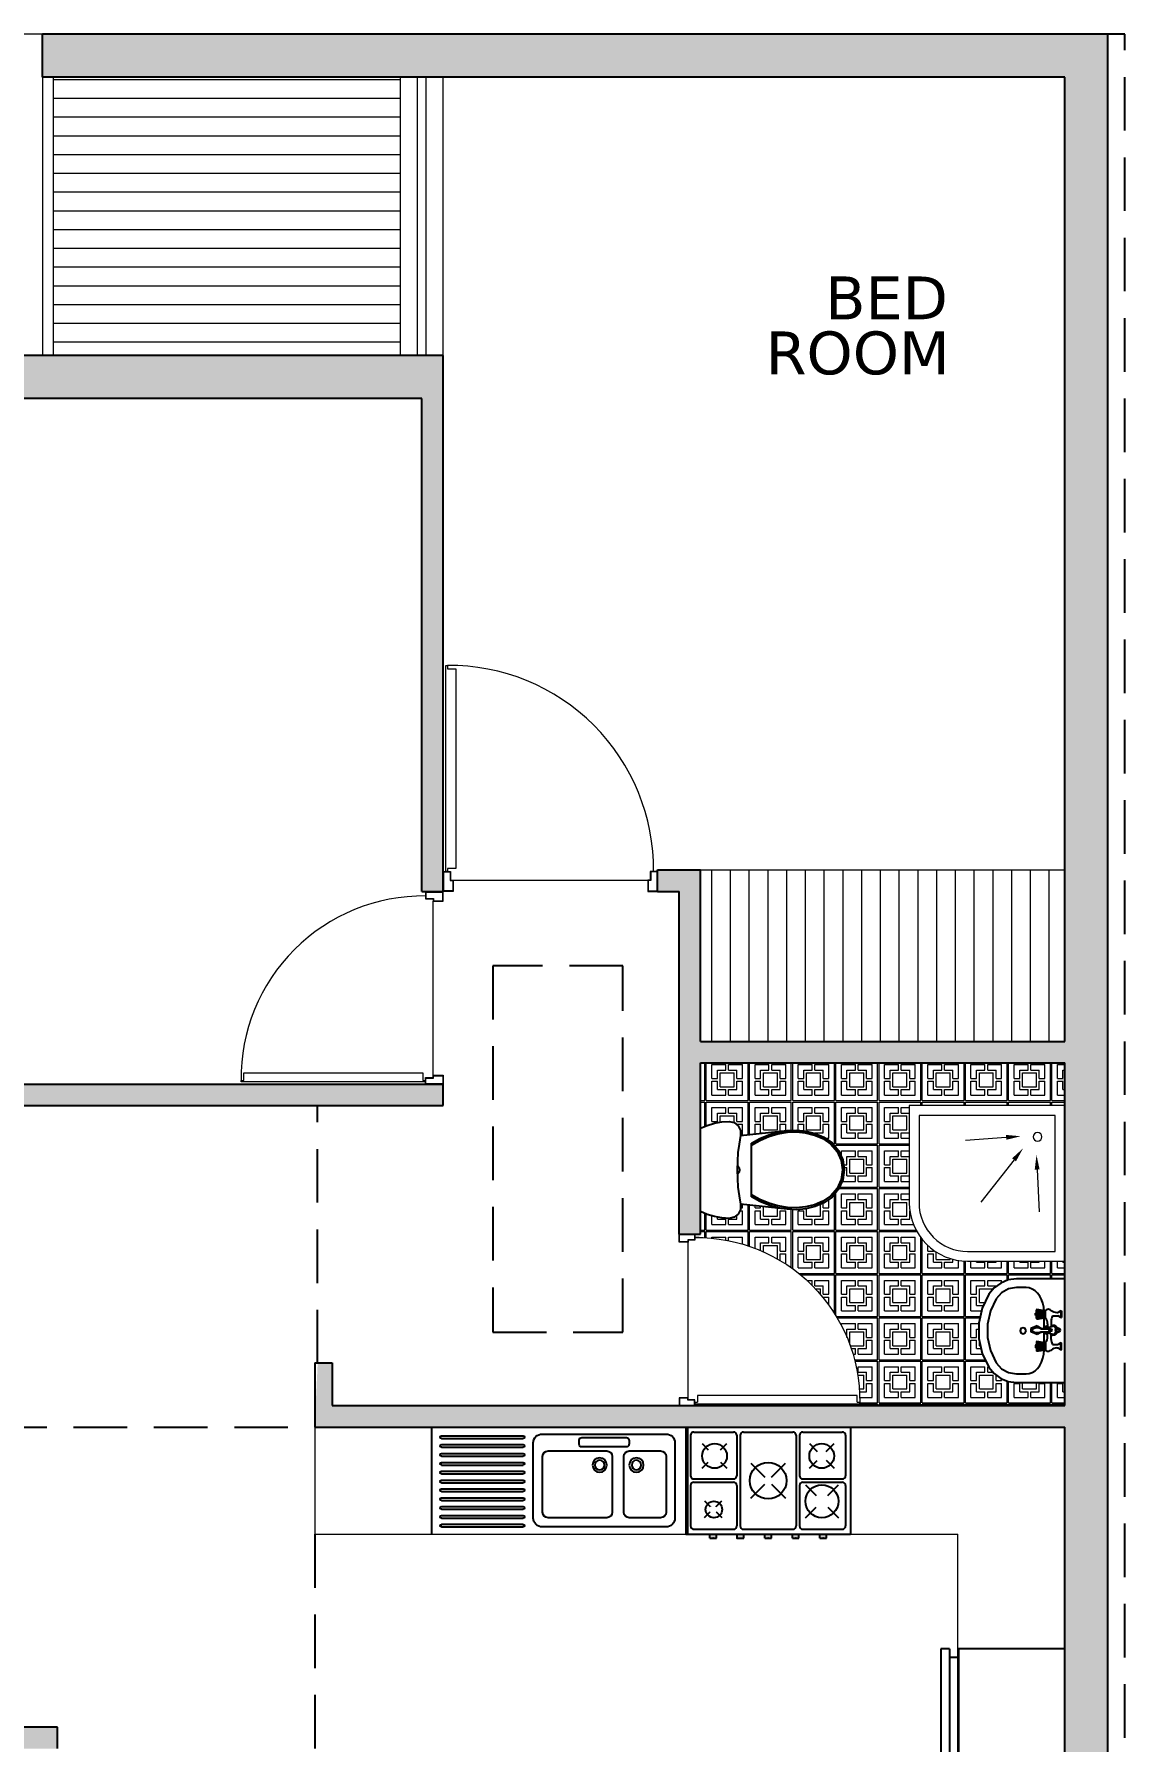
# Model space of a CAD drawing. Header units: inches. Extents: x 70 to 1974, y -315 to 363.
# Drawn here: x 164.95 to 170.04, y 41.26 to 49.23 of the extents above; entities that cross this region are included whole.
import ezdxf

# ---------------------------------------------------------------- set-up
doc = ezdxf.new("R2010")
doc.units = ezdxf.units.IN
doc.header["$MEASUREMENT"] = 0
doc.linetypes.add('HIDDEN', pattern=[0.375, 0.25, -0.125])
for name, color, linetype, lineweight in [('1', 19, 'Continuous', 5), ('hidden line', 252, 'Continuous', 5), ('LAYER1', 8, 'Continuous', 9)]:
    doc.layers.add(name, color=color, linetype=linetype, lineweight=lineweight)
doc.layers.add('AX', color=7, linetype='Continuous', lineweight=18, true_color=0xb7ad8f)
doc.layers.add('moble', color=7, linetype='Continuous', lineweight=5, true_color=0x32414e)
for name, color, linetype in [('fer', 8, 'Continuous'), ('fernesher  01', 8, 'Continuous'), ('Fur', 1, 'Continuous'), ('HID', 5, 'HIDDEN')]:
    doc.layers.add(name, color=color, linetype=linetype)
doc.styles.add('STYLE7', font='verdana.ttf')

# ---------------------------------------------------------------- blocks, each defined once
blk = doc.blocks.new('DR100K')
at = {"color": 0}
blk.add_line((-0.0463, -0.0524), (-0.9537, -0.0524), dxfattribs=at)
at = {"color": 0, "linetype": 'Continuous'}
for p, q in [((-0.0591, -0.5731), (-0.0591, -0.1073)), ((-0.0591, -0.1073), (-0.0197, -0.1073)), ((-0.0192, -0.1073), (-0.0192, -0.0923)), ((-0.0192, -0.0923), (-0.0115, -0.0923)), ((-0.0115, -0.0923), (-0.0115, -0.5731)), ((-0.0591, -1.0389), (-0.0591, -0.5731)), ((-0.0115, -0.5731), (-0.0115, -1.0539)), ((-0.0197, -1.0389), (-0.0591, -1.0389)), ((-0.0192, -1.0539), (-0.0192, -1.0389)), ((-0.0115, -1.0539), (-0.0192, -1.0539))]:
    blk.add_line(p, q, dxfattribs=at)
for points in [[(-0.9537, -0.0524), (-0.9537, 0), (-1, 0), (-1, -0.0923), (-0.9658, -0.0923), (-0.9658, -0.0524)], [(-0.0463, -0.0524), (-0.0463, 0), (0, 0), (0, -0.0923), (-0.0342, -0.0923), (-0.0342, -0.0524)], [(-0.9557, -0.0505), (-0.9557, -0.0019), (-0.9981, -0.0019), (-0.9981, -0.0904), (-0.9677, -0.0904), (-0.9677, -0.0505)], [(-0.0443, -0.0505), (-0.0443, -0.0019), (-0.0019, -0.0019), (-0.0019, -0.0904), (-0.0323, -0.0904), (-0.0323, -0.0505)]]:
    blk.add_lwpolyline(points, close=True, dxfattribs=at)
blk.add_arc((-0.0294, -0.1026), 0.9514, 179.3821, 270.61611, dxfattribs=at)
blk = doc.blocks.new('PL_WC_1_UT')
at = {"layer": 'fer', "linetype": 'ByBlock'}
for p, q in [((-0.2564, 0.5687), (-0.2635, 0.5285)), ((-0.2446, 0.6076), (-0.2564, 0.5687)), ((-0.2284, 0.645), (-0.2446, 0.6076)), ((0.2284, 0.645), (-0.2284, 0.645)), ((0.2446, 0.6076), (0.2284, 0.645)), ((0.2564, 0.5687), (0.2446, 0.6076)), ((0.2635, 0.5285), (0.2564, 0.5687)), ((-0.2635, 0.5285), (-0.2659, 0.4879)), ((-0.2659, 0.4879), (-0.2597, 0.4603)), ((0.2597, 0.4603), (0.2659, 0.4879)), ((0.2659, 0.4879), (0.2635, 0.5285)), ((-0.2597, 0.4603), (-0.2423, 0.4381)), ((-0.2423, 0.4381), (-0.2171, 0.4255)), ((-0.2171, 0.4255), (-0.1889, 0.4249)), ((-0.1889, 0.4249), (-0.2164, 0.1682)), ((0.1889, 0.4249), (0.2171, 0.4255)), ((0.2164, 0.1682), (0.1889, 0.4249)), ((0.2171, 0.4255), (0.2423, 0.4381)), ((0.2423, 0.4381), (0.2597, 0.4603)), ((-0.2164, 0.1682), (-0.2183, 0.1168)), ((-0.2183, 0.1168), (-0.2128, 0.0658)), ((0.2128, 0.0658), (0.2183, 0.1168)), ((0.2183, 0.1168), (0.2164, 0.1682)), ((-0.2128, 0.0658), (-0.2002, 0.016)), ((-0.2002, 0.016), (-0.1807, -0.0315)), ((0.1807, -0.0315), (0.2002, 0.016)), ((0.2002, 0.016), (0.2128, 0.0658)), ((-0.1807, -0.0315), (-0.1493, -0.0776)), ((-0.1493, -0.0776), (-0.1063, -0.1133)), ((0.1063, -0.1133), (0.1493, -0.0776)), ((0.1493, -0.0776), (0.1807, -0.0315)), ((-0.1063, -0.1133), (-0.0553, -0.1359)), ((-0.0553, -0.1359), (0, -0.1436)), ((0, -0.1436), (0.0553, -0.1359)), ((0.0553, -0.1359), (0.1063, -0.1133))]:
    blk.add_line(p, q, dxfattribs=at)
at = {"layer": 'fer', "color": 0, "linetype": 'ByBlock'}
for p, q in [((-0.1889, 0.4249), (-0.1421, 0.4332)), ((-0.1421, 0.4332), (-0.0949, 0.4392)), ((-0.0949, 0.4392), (-0.0475, 0.4427)), ((-0.0475, 0.4427), (0, 0.4439)), ((-0.0238, 0.4433), (-0.0216, 0.44)), ((-0.0216, 0.44), (-0.0117, 0.4334)), ((-0.0117, 0.4334), (0, 0.431)), ((-0.0029, 0.4438), (0, 0.4433)), ((0, 0.4439), (0.0475, 0.4427)), ((0, 0.4433), (0.0029, 0.4438)), ((0, 0.431), (0.0117, 0.4334)), ((0.0117, 0.4334), (0.0216, 0.44)), ((0.0216, 0.44), (0.0238, 0.4433)), ((0.0475, 0.4427), (0.0949, 0.4392)), ((0.0949, 0.4392), (0.1421, 0.4332)), ((0.1421, 0.4332), (0.1889, 0.4249)), ((-0.1732, 0.3191), (-0.1933, 0.2706)), ((-0.1624, 0.3191), (-0.1831, 0.2703)), ((-0.1476, 0.365), (-0.1732, 0.3191)), ((-0.136, 0.365), (-0.1624, 0.3191)), ((0.1476, 0.365), (-0.1476, 0.365)), ((0.1624, 0.3191), (0.136, 0.365)), ((0.1732, 0.3191), (0.1476, 0.365)), ((0.1831, 0.2703), (0.1624, 0.3191)), ((0.1933, 0.2706), (0.1732, 0.3191)), ((-0.2078, 0.22), (-0.2164, 0.1682)), ((-0.1933, 0.2706), (-0.2078, 0.22)), ((-0.198, 0.2194), (-0.2067, 0.1671)), ((-0.1831, 0.2703), (-0.198, 0.2194)), ((0.198, 0.2194), (0.1831, 0.2703)), ((0.2078, 0.22), (0.1933, 0.2706)), ((0.2067, 0.1671), (0.198, 0.2194)), ((0.2164, 0.1682), (0.2078, 0.22)), ((-0.2067, 0.1671), (-0.2085, 0.1172)), ((-0.2085, 0.1172), (-0.2033, 0.0675)), ((0.2033, 0.0675), (0.2085, 0.1172)), ((0.2085, 0.1172), (0.2067, 0.1671)), ((-0.2033, 0.0675), (-0.191, 0.019)), ((-0.191, 0.019), (-0.172, -0.0272)), ((0.172, -0.0272), (0.191, 0.019)), ((0.191, 0.019), (0.2033, 0.0675)), ((-0.172, -0.0272), (-0.1421, -0.0711)), ((-0.1421, -0.0711), (-0.1012, -0.1051)), ((0.1012, -0.1051), (0.1421, -0.0711)), ((0.1421, -0.0711), (0.172, -0.0272)), ((-0.1012, -0.1051), (-0.0526, -0.1266)), ((-0.0526, -0.1266), (0, -0.1339)), ((0, -0.1339), (0.0526, -0.1266)), ((0.0526, -0.1266), (0.1012, -0.1051))]:
    blk.add_line(p, q, dxfattribs=at)
blk = doc.blocks.new('Bath4')
for p, q in [((-0.652, -0.5264), (-0.6377, -0.3365)), ((-0.5472, -0.5632), (-0.3492, -0.4082)), ((-0.5019, -0.6708), (-0.3044, -0.6801))]:
    blk.add_line(p, q)
for points in [[(-0.0742, -0.8), (-0.8, -0.8), (-0.8, -0.0742), (-0.3464, -0.0742, -0.414214), (-0.0742, -0.3464)], [(-0.1196, -0.7546), (-0.7546, -0.7546), (-0.7546, -0.1196), (-0.3464, -0.1196, -0.414214), (-0.1196, -0.3464)]]:
    blk.add_lwpolyline(points, format="xyb", close=True)
blk.add_circle((-0.6545, -0.6727), 0.0207)
for points in [[(-0.6633, -0.5255), (-0.6407, -0.5272), (-0.6571, -0.5942)], [(-0.5542, -0.5542), (-0.5402, -0.5721), (-0.6008, -0.6051)], [(-0.5014, -0.6595), (-0.5024, -0.6822), (-0.5699, -0.6677)]]:
    blk.add_solid(points)
blk = doc.blocks.new('DASTSHO')
at = {"layer": 'fer', "linetype": 'Continuous'}
h = blk.add_hatch(dxfattribs=at)
h.set_pattern_fill('EMPTY_FILL', color=256, scale=1000000.0, style=0)
h.set_pattern_definition([(0, (1000000, 1000000), (0, 1000000), [1e-05, -1000000])])
h.paths.add_polyline_path([(-0.3, 0), (-0.3, -0.28), (-0.2973, -0.3116), (-0.2894, -0.3424), (-0.2764, -0.3713), (-0.2586, -0.3976), (-0.2368, -0.4206), (-0.2113, -0.4396), (-0.145, -0.4727), (-0.0738, -0.4931), (0, -0.4999), (0.0738, -0.4931), (0.145, -0.4727), (0.2113, -0.4396), (0.2368, -0.4206), (0.2586, -0.3976), (0.2764, -0.3713), (0.2894, -0.3424), (0.2973, -0.3116), (0.3, -0.28), (0.3, 0)], flags=0)
at = {"layer": 'fer', "linetype": 'ByBlock'}
for p, q in [((-0.3, 0), (-0.3, -0.28)), ((-0.27, 0), (-0.3, 0)), ((0.27, 0), (-0.27, 0)), ((0.3, 0), (0.27, 0)), ((0.3, -0.28), (0.3, 0)), ((-0.2417, -0.1886), (-0.2479, -0.206)), ((-0.2315, -0.1722), (-0.2417, -0.1886)), ((-0.2177, -0.1575), (-0.2315, -0.1722)), ((-0.2007, -0.1447), (-0.2177, -0.1575)), ((-0.181, -0.1344), (-0.2007, -0.1447)), ((-0.1592, -0.1267), (-0.181, -0.1344)), ((-0.136, -0.1221), (-0.1592, -0.1267)), ((-0.112, -0.1205), (-0.136, -0.1221)), ((-0.0138, -0.1205), (-0.112, -0.1205)), ((0.112, -0.1205), (0.0075, -0.1205)), ((0.136, -0.1221), (0.112, -0.1205)), ((0.1592, -0.1267), (0.136, -0.1221)), ((0.181, -0.1344), (0.1592, -0.1267)), ((0.2007, -0.1447), (0.181, -0.1344)), ((0.2177, -0.1575), (0.2007, -0.1447)), ((0.2315, -0.1722), (0.2177, -0.1575)), ((0.2417, -0.1886), (0.2315, -0.1722)), ((0.2479, -0.206), (0.2417, -0.1886)), ((-0.2479, -0.206), (-0.25, -0.224)), ((-0.25, -0.224), (-0.25, -0.28)), ((0.25, -0.224), (0.2479, -0.206)), ((0.25, -0.28), (0.25, -0.224))]:
    blk.add_line(p, q, dxfattribs=at)
at = {"layer": 'fer'}
for p, q in [((-0.1161, -0.0184), (-0.0761, -0.0184)), ((-0.1161, -0.0234), (-0.1161, -0.0184)), ((-0.1161, -0.0234), (-0.0761, -0.0234)), ((-0.1161, -0.0234), (-0.1061, -0.0384)), ((-0.1061, -0.0471), (-0.1061, -0.0384)), ((-0.0761, -0.0234), (-0.0861, -0.0384)), ((-0.0861, -0.0709), (-0.0861, -0.0384)), ((-0.0761, -0.0234), (-0.0761, -0.0184)), ((-0.0571, -0.0795), (-0.0229, -0.0795)), ((-0.0142, -0.1177), (-0.026, -0.0656)), ((-0.0161, -0.0545), (0.0098, -0.0545)), ((-0.0117, -0.1399), (-0.0115, -0.0831)), ((0.0054, -0.1399), (0.0052, -0.0831)), ((0.0079, -0.1177), (0.0197, -0.0656)), ((0.0508, -0.0795), (0.0166, -0.0795)), ((0.0698, -0.0234), (0.0698, -0.0184)), ((0.1098, -0.0184), (0.0698, -0.0184)), ((0.0698, -0.0234), (0.0798, -0.0384)), ((0.1098, -0.0234), (0.0698, -0.0234)), ((0.0798, -0.0709), (0.0798, -0.0384)), ((0.1098, -0.0234), (0.0998, -0.0384)), ((0.0998, -0.0471), (0.0998, -0.0384)), ((0.1098, -0.0234), (0.1098, -0.0184)), ((-0.1236, -0.1037), (-0.1179, -0.1127)), ((-0.1231, -0.1604), (-0.1231, -0.153)), ((-0.1228, -0.153), (-0.1179, -0.1214)), ((-0.1228, -0.1604), (-0.1228, -0.153)), ((-0.1202, -0.153), (-0.1158, -0.1214)), ((-0.1202, -0.1604), (-0.1202, -0.153)), ((-0.0731, -0.1644), (-0.1191, -0.1644)), ((-0.1148, -0.1214), (-0.1189, -0.153)), ((-0.1189, -0.1604), (-0.1189, -0.153)), ((-0.1179, -0.1214), (-0.1179, -0.1127)), ((-0.0743, -0.1127), (-0.1179, -0.1127)), ((-0.1179, -0.153), (-0.1139, -0.1214)), ((-0.0743, -0.1214), (-0.1179, -0.1214)), ((-0.1179, -0.1604), (-0.1179, -0.153)), ((-0.1128, -0.1214), (-0.1164, -0.153)), ((-0.1164, -0.1604), (-0.1164, -0.153)), ((-0.1152, -0.153), (-0.1118, -0.1214)), ((-0.1152, -0.1604), (-0.1152, -0.153)), ((-0.1135, -0.153), (-0.1104, -0.1214)), ((-0.1135, -0.1604), (-0.1135, -0.153)), ((-0.1085, -0.153), (-0.1064, -0.1214)), ((-0.1085, -0.1644), (-0.1085, -0.153)), ((-0.1055, -0.153), (-0.1041, -0.1214)), ((-0.1055, -0.1644), (-0.1055, -0.153)), ((-0.1051, -0.1654), (-0.1051, -0.1644)), ((-0.1018, -0.1214), (-0.1027, -0.153)), ((-0.1027, -0.1644), (-0.1027, -0.153)), ((-0.0911, -0.1694), (-0.1011, -0.1694)), ((-0.0982, -0.153), (-0.0982, -0.1214)), ((-0.0982, -0.1644), (-0.0982, -0.153)), ((-0.0982, -0.1644), (-0.0982, -0.153)), ((-0.0961, -0.1644), (-0.0961, -0.1214)), ((-0.094, -0.153), (-0.094, -0.1214)), ((-0.094, -0.1644), (-0.094, -0.153)), ((-0.0904, -0.1214), (-0.0895, -0.153)), ((-0.0895, -0.1644), (-0.0895, -0.153)), ((-0.0867, -0.153), (-0.0881, -0.1214)), ((-0.0871, -0.1654), (-0.0871, -0.1644)), ((-0.0867, -0.1644), (-0.0867, -0.153)), ((-0.0837, -0.153), (-0.0858, -0.1214)), ((-0.0837, -0.1644), (-0.0837, -0.153)), ((-0.0787, -0.153), (-0.0817, -0.1214)), ((-0.077, -0.153), (-0.0804, -0.1214)), ((-0.0794, -0.1214), (-0.0758, -0.153)), ((-0.0787, -0.1604), (-0.0787, -0.153)), ((-0.0743, -0.153), (-0.0783, -0.1214)), ((-0.0774, -0.1214), (-0.0733, -0.153)), ((-0.077, -0.1604), (-0.077, -0.153)), ((-0.072, -0.153), (-0.0764, -0.1214)), ((-0.0758, -0.1604), (-0.0758, -0.153)), ((-0.0729, -0.1114), (-0.0743, -0.1127)), ((-0.0743, -0.1214), (-0.0743, -0.1127)), ((-0.0694, -0.153), (-0.0743, -0.1214)), ((-0.0743, -0.1604), (-0.0743, -0.153)), ((-0.0733, -0.1604), (-0.0733, -0.153)), ((-0.072, -0.1604), (-0.072, -0.153)), ((-0.0694, -0.1604), (-0.0694, -0.153)), ((-0.0691, -0.1604), (-0.0691, -0.153)), ((-0.0611, -0.1037), (-0.0661, -0.1057)), ((-0.0404, -0.0995), (-0.0184, -0.0995)), ((-0.0279, -0.1595), (-0.0128, -0.1962)), ((-0.0128, -0.1962), (0.0065, -0.1962)), ((0.0216, -0.1595), (0.0065, -0.1962)), ((0.0341, -0.0995), (0.012, -0.0995)), ((0.0548, -0.1037), (0.0598, -0.1057)), ((0.0628, -0.1604), (0.0628, -0.153)), ((0.0631, -0.153), (0.068, -0.1214)), ((0.0631, -0.1604), (0.0631, -0.153)), ((0.0656, -0.153), (0.07, -0.1214)), ((0.0656, -0.1604), (0.0656, -0.153)), ((0.0665, -0.1114), (0.068, -0.1127)), ((0.0668, -0.1644), (0.1128, -0.1644)), ((0.0711, -0.1214), (0.067, -0.153)), ((0.067, -0.1604), (0.067, -0.153)), ((0.068, -0.1127), (0.1115, -0.1127)), ((0.068, -0.1214), (0.068, -0.1127)), ((0.068, -0.1214), (0.1115, -0.1214)), ((0.068, -0.153), (0.0719, -0.1214)), ((0.068, -0.1604), (0.068, -0.153)), ((0.0731, -0.1214), (0.0694, -0.153)), ((0.0694, -0.1604), (0.0694, -0.153)), ((0.0707, -0.153), (0.0741, -0.1214)), ((0.0707, -0.1604), (0.0707, -0.153)), ((0.0724, -0.153), (0.0754, -0.1214)), ((0.0724, -0.1604), (0.0724, -0.153)), ((0.0774, -0.153), (0.0794, -0.1214)), ((0.0774, -0.1644), (0.0774, -0.153)), ((0.0803, -0.153), (0.0818, -0.1214)), ((0.0803, -0.1644), (0.0803, -0.153)), ((0.0808, -0.1654), (0.0808, -0.1644)), ((0.084, -0.1214), (0.0831, -0.153)), ((0.0831, -0.1644), (0.0831, -0.153)), ((0.0848, -0.1694), (0.0948, -0.1694)), ((0.0877, -0.153), (0.0877, -0.1214)), ((0.0877, -0.1644), (0.0877, -0.153)), ((0.0898, -0.1644), (0.0898, -0.1214)), ((0.0918, -0.153), (0.0919, -0.1214)), ((0.0918, -0.1644), (0.0918, -0.153)), ((0.0918, -0.1644), (0.0918, -0.153)), ((0.0955, -0.1214), (0.0964, -0.153)), ((0.0964, -0.1644), (0.0964, -0.153)), ((0.0992, -0.153), (0.0978, -0.1214)), ((0.0988, -0.1654), (0.0988, -0.1644)), ((0.0992, -0.1644), (0.0992, -0.153)), ((0.1022, -0.153), (0.1001, -0.1214)), ((0.1022, -0.1644), (0.1022, -0.153)), ((0.1072, -0.153), (0.1041, -0.1214)), ((0.1089, -0.153), (0.1055, -0.1214)), ((0.1065, -0.1214), (0.1101, -0.153)), ((0.1072, -0.1604), (0.1072, -0.153)), ((0.1115, -0.153), (0.1076, -0.1214)), ((0.1084, -0.1214), (0.1126, -0.153)), ((0.1089, -0.1604), (0.1089, -0.153)), ((0.1139, -0.153), (0.1095, -0.1214)), ((0.1101, -0.1604), (0.1101, -0.153)), ((0.1173, -0.1037), (0.1115, -0.1127)), ((0.1115, -0.1214), (0.1115, -0.1127)), ((0.1165, -0.153), (0.1115, -0.1214)), ((0.1115, -0.1604), (0.1115, -0.153)), ((0.1126, -0.1604), (0.1126, -0.153)), ((0.1139, -0.1604), (0.1139, -0.153)), ((0.1165, -0.1604), (0.1165, -0.153)), ((0.1168, -0.1604), (0.1168, -0.153))]:
    blk.add_line(p, q, dxfattribs=at)
at = {"layer": 'fer', "linetype": 'ByBlock'}
for points in [[(-0.3, -0.28), (-0.294, -0.3272), (-0.2764, -0.3713), (-0.2482, -0.4096), (-0.2113, -0.4396)], [(-0.25, -0.28), (-0.2422, -0.3258), (-0.2197, -0.3664), (-0.1849, -0.3972)], [(0.1849, -0.3972), (0.2197, -0.3664), (0.2422, -0.3258), (0.25, -0.28)], [(0.2113, -0.4396), (0.2482, -0.4096), (0.2764, -0.3713), (0.294, -0.3272), (0.3, -0.28)], [(-0.2113, -0.4396), (-0.1311, -0.4779), (-0.0444, -0.4975), (0.0444, -0.4975), (0.1311, -0.4779), (0.2113, -0.4396)], [(-0.1849, -0.3972), (-0.1147, -0.4307), (-0.0389, -0.4478), (0.0389, -0.4478), (0.1147, -0.4307), (0.1849, -0.3972)]]:
    blk.add_lwpolyline(points, dxfattribs=at)
blk.add_lwpolyline([(0, -0.224), (-0.0124, -0.2291), (-0.0175, -0.2415), (-0.0124, -0.2539), (0, -0.259), (0.0124, -0.2539), (0.0175, -0.2415), (0.0124, -0.2291)], close=True, dxfattribs=at)
blk.add_lwpolyline([(0, -0.224), (-0.0124, -0.2291), (-0.0175, -0.2415), (-0.0124, -0.2539), (0, -0.259), (0.0124, -0.2539), (0.0175, -0.2415), (0.0124, -0.2291)], close=True, dxfattribs=at)
at = {"layer": 'fer'}
for centre, radius in [((-0.0032, -0.0409), 0.0131), ((-0.0032, -0.0831), 0.00838), ((-0.0032, -0.0409), 0.00814), ((-0.0032, -0.0831), 0.00638)]:
    blk.add_circle(centre, radius, dxfattribs=at)
for centre, radius, start, end in [((-0.0961, -0.0973), 0.0282, 140.08757, 192.9962), ((-0.1561, -0.0471), 0.05, 320.08757, 0), ((-0.0961, -0.0973), 0.0282, 60.12195, 69.2491), ((-0.0571, -0.0295), 0.05, 240.12195, 270), ((-0.0032, -0.068), 0.0279, 117.5903, 204.3145), ((-0.0161, -0.0645), 0.01, 90, 186.46452), ((-0.0032, -0.068), 0.0279, 335.6855, 62.4097), ((0.0098, -0.0645), 0.01, 353.53548, 90), ((0.0508, -0.0295), 0.05, 270, 299.87805), ((0.0898, -0.0973), 0.0282, 110.7509, 119.87805), ((0.1498, -0.0471), 0.05, 180, 219.91243), ((0.0898, -0.0973), 0.0282, 347.0038, 39.91243), ((-0.1191, -0.1604), 0.004, 180, 270), ((-0.1188, -0.1604), 0.004, 180, 270), ((-0.1162, -0.1604), 0.004, 180, 270), ((-0.1149, -0.1604), 0.004, 180, 270), ((-0.1139, -0.1604), 0.004, 180, 270), ((-0.1124, -0.1604), 0.004, 180, 270), ((-0.1112, -0.1604), 0.004, 180, 270), ((-0.1095, -0.1604), 0.004, 180, 270), ((-0.1011, -0.1654), 0.004, 180, 270), ((-0.0911, -0.1654), 0.004, 270, 0), ((-0.0827, -0.1604), 0.004, 270, 0), ((-0.081, -0.1604), 0.004, 270, 0), ((-0.0798, -0.1604), 0.004, 270, 0), ((-0.0783, -0.1604), 0.004, 270, 0), ((-0.0773, -0.1604), 0.004, 270, 0), ((-0.076, -0.1604), 0.004, 270, 0), ((-0.0734, -0.1604), 0.004, 270, 0), ((-0.0731, -0.1604), 0.004, 270, 0), ((-0.0404, -0.1495), 0.05, 90, 130.39833), ((-0.0032, -0.0914), 0.0279, 196.94333, 246.18728), ((-0.0679, -0.1231), 0.0542, 317.6979, 11.29112), ((0.0251, -0.1613), 0.0425, 149.79225, 221.21885), ((-0.0032, -0.186), 0.005, 221.21885, 318.78115), ((-0.0314, -0.1613), 0.0425, 318.78115, 30.20775), ((0.0616, -0.1231), 0.0542, 168.70888, 222.3021), ((-0.0032, -0.0914), 0.0279, 293.81272, 343.05667), ((0.0341, -0.1495), 0.05, 49.60167, 90), ((0.0668, -0.1604), 0.004, 180, 270), ((0.0671, -0.1604), 0.004, 180, 270), ((0.0696, -0.1604), 0.004, 180, 270), ((0.071, -0.1604), 0.004, 180, 270), ((0.072, -0.1604), 0.004, 180, 270), ((0.0734, -0.1604), 0.004, 180, 270), ((0.0747, -0.1604), 0.004, 180, 270), ((0.0764, -0.1604), 0.004, 180, 270), ((0.0848, -0.1654), 0.004, 180, 270), ((0.0948, -0.1654), 0.004, 270, 0), ((0.1032, -0.1604), 0.004, 270, 0), ((0.1049, -0.1604), 0.004, 270, 0), ((0.1061, -0.1604), 0.004, 270, 0), ((0.1075, -0.1604), 0.004, 270, 0), ((0.1086, -0.1604), 0.004, 270, 0), ((0.1099, -0.1604), 0.004, 270, 0), ((0.1125, -0.1604), 0.004, 270, 0), ((0.1128, -0.1604), 0.004, 270, 0)]:
    blk.add_arc(centre, radius, start, end, dxfattribs=at)
blk = doc.blocks.new('eg')
at = {"layer": 'Fur', "color": 252}
for p, q in [((0, 0.5), (0, 0)), ((1.2043, 0.5), (1.2043, 0)), ((0.0584, 0.4267), (0.0584, 0.0733)), ((0.6834, 0.4686), (0.1003, 0.4686)), ((0.2746, 0.4397), (0.2746, 0.42)), ((0.4966, 0.4521), (0.2871, 0.4521)), ((0.2871, 0.4076), (0.4966, 0.4076)), ((0.509, 0.42), (0.509, 0.4397)), ((0.7252, 0.0733), (0.7252, 0.4267)), ((1.1564, 0.4602), (0.7731, 0.4602)), ((1.1564, 0.4477), (0.7731, 0.4477)), ((1.1564, 0.4186), (0.7731, 0.4186)), ((1.1564, 0.4061), (0.7731, 0.4061)), ((0.1, 0.3632), (0.1, 0.1005)), ((0.2735, 0.3889), (0.1257, 0.3889)), ((0.2992, 0.1005), (0.2992, 0.3632)), ((0.3531, 0.3632), (0.3531, 0.1005)), ((0.6556, 0.3889), (0.3788, 0.3889)), ((0.6813, 0.1005), (0.6813, 0.3632)), ((1.1564, 0.3769), (0.7731, 0.3769)), ((1.1564, 0.3644), (0.7731, 0.3644)), ((1.1564, 0.3352), (0.7731, 0.3352)), ((1.1564, 0.3227), (0.7731, 0.3227)), ((1.1564, 0.2936), (0.7731, 0.2936)), ((1.1564, 0.2811), (0.7731, 0.2811)), ((1.1564, 0.2519), (0.7731, 0.2519)), ((1.1564, 0.2394), (0.7731, 0.2394)), ((1.1564, 0.2102), (0.7731, 0.2102)), ((1.1564, 0.1977), (0.7731, 0.1977)), ((1.1564, 0.1686), (0.7731, 0.1686)), ((1.1564, 0.1561), (0.7731, 0.1561)), ((1.1564, 0.1269), (0.7731, 0.1269)), ((1.1564, 0.1144), (0.7731, 0.1144)), ((1.1564, 0.0852), (0.7731, 0.0852)), ((0.1003, 0.0314), (0.6834, 0.0314)), ((0.1257, 0.0748), (0.2735, 0.0748)), ((0.3788, 0.0748), (0.6556, 0.0748)), ((1.1564, 0.0727), (0.7731, 0.0727)), ((1.1564, 0.0436), (0.7731, 0.0436)), ((1.1564, 0.0311), (0.7731, 0.0311))]:
    blk.add_line(p, q, dxfattribs=at)
for centre, radius in [((0.2397, 0.3226), 0.034), ((0.2397, 0.3226), 0.0223), ((0.4127, 0.3226), 0.034), ((0.4127, 0.3226), 0.0223)]:
    blk.add_circle(centre, radius, dxfattribs=at)
for centre, radius, start, end in [((0.1003, 0.4267), 0.0418, 90, 180), ((0.2871, 0.4397), 0.0124, 90, 180), ((0.2871, 0.42), 0.0124, 180, 270), ((0.4966, 0.4397), 0.0124, 0, 90), ((0.4966, 0.42), 0.0124, 270, 0), ((0.6834, 0.4267), 0.0418, 0, 90), ((0.7731, 0.454), 0.00625, 90, 270), ((0.7731, 0.4123), 0.00625, 90, 270), ((1.1564, 0.454), 0.00625, 270, 90), ((1.1564, 0.4123), 0.00625, 270, 90), ((0.1257, 0.3632), 0.0257, 90, 180), ((0.2735, 0.3632), 0.0257, 0, 90), ((0.3788, 0.3632), 0.0257, 90, 180), ((0.6556, 0.3632), 0.0257, 0, 90), ((0.7731, 0.3706), 0.00625, 90, 270), ((0.7731, 0.329), 0.00625, 90, 270), ((1.1564, 0.3706), 0.00625, 270, 90), ((1.1564, 0.329), 0.00625, 270, 90), ((0.7731, 0.2873), 0.00625, 90, 270), ((0.7731, 0.2456), 0.00625, 90, 270), ((1.1564, 0.2873), 0.00625, 270, 90), ((1.1564, 0.2456), 0.00625, 270, 90), ((0.7731, 0.204), 0.00625, 90, 270), ((0.7731, 0.1623), 0.00625, 90, 270), ((1.1564, 0.204), 0.00625, 270, 90), ((1.1564, 0.1623), 0.00625, 270, 90), ((0.1257, 0.1005), 0.0257, 180, 270), ((0.2735, 0.1005), 0.0257, 270, 0), ((0.3788, 0.1005), 0.0257, 180, 270), ((0.6556, 0.1005), 0.0257, 270, 0), ((0.7731, 0.1206), 0.00625, 90, 270), ((0.7731, 0.079), 0.00625, 90, 270), ((1.1564, 0.1206), 0.00625, 270, 90), ((1.1564, 0.079), 0.00625, 270, 90), ((0.1003, 0.0733), 0.0418, 180, 270), ((0.6834, 0.0733), 0.0418, 270.00005, 359.99998), ((0.7731, 0.0373), 0.00625, 90, 270), ((1.1564, 0.0373), 0.00625, 270, 90)]:
    blk.add_arc(centre, radius, start, end, dxfattribs=at)
blk = doc.blocks.new('REFREJRATOR')
at = {"layer": 'fer', "linetype": 'Continuous'}
for p, q in [((0, 0), (-0.6433, 0)), ((-0.6433, 0), (-0.6433, -0.5514)), ((0, -0.5514), (0, 0)), ((-0.6433, -0.5514), (0, -0.5514)), ((-0.6433, -0.5974), (-0.6433, -0.6433)), ((-0.6433, -0.5974), (0, -0.5974)), ((-0.5974, -0.5514), (-0.5974, -0.5974)), ((-0.046, -0.5514), (-0.046, -0.5974)), ((0, -0.5974), (0, -0.6433)), ((-0.6433, -0.6433), (0, -0.6433)), ((-0.1007, -0.6712), (-0.1007, -0.6433)), ((-0.0472, -0.6712), (-0.1007, -0.6712)), ((-0.0472, -0.6433), (-0.0472, -0.6712))]:
    blk.add_line(p, q, dxfattribs=at)
blk = doc.blocks.new('GAZ')
at = {"layer": '1'}
h = blk.add_hatch(color=256, dxfattribs=at)
h.paths.add_polyline_path([(-0.853, -0.65), (-0.853, -0.674), (-0.813, -0.674), (-0.813, -0.65)])
h.paths.add_polyline_path([(-0.647, -0.674), (-0.647, -0.65), (-0.687, -0.65), (-0.687, -0.674)])
h.paths.add_polyline_path([(-0.48, -0.674), (-0.48, -0.65), (-0.52, -0.65), (-0.52, -0.674)])
h.paths.add_polyline_path([(-0.313, -0.674), (-0.313, -0.65), (-0.353, -0.65), (-0.353, -0.674)])
h.paths.add_polyline_path([(-0.187, -0.65), (-0.187, -0.674), (-0.147, -0.674), (-0.147, -0.65)])
at = {"layer": 'fer', "linetype": 'Continuous'}
for p, q in [((-1, 0), (0, 0)), ((-1, 0), (-1, -0.65)), ((0, 0), (0, -0.65)), ((-1, -0.65), (0, -0.65))]:
    blk.add_line(p, q, dxfattribs=at)
at = {"layer": 'fernesher  01', "linetype": 'Continuous'}
for p, q in [((-0.97, -0.05), (-0.97, -0.295)), ((-0.95, -0.03), (-0.71, -0.03)), ((-0.9, -0.1), (-0.863, -0.138)), ((-0.788, -0.138), (-0.75, -0.1)), ((-0.69, -0.05), (-0.69, -0.295)), ((-0.67, -0.05), (-0.67, -0.6)), ((-0.65, -0.03), (-0.35, -0.03)), ((-0.33, -0.05), (-0.33, -0.6)), ((-0.31, -0.05), (-0.31, -0.295)), ((-0.29, -0.03), (-0.05, -0.03)), ((-0.25, -0.1), (-0.202, -0.148)), ((-0.149, -0.149), (-0.1, -0.1)), ((-0.03, -0.05), (-0.03, -0.295)), ((-0.25, -0.25), (-0.202, -0.202)), ((-0.149, -0.201), (-0.1, -0.25)), ((-0.9, -0.25), (-0.863, -0.213)), ((-0.788, -0.213), (-0.75, -0.25)), ((-0.606, -0.219), (-0.521, -0.304)), ((-0.479, -0.304), (-0.394, -0.219)), ((-0.97, -0.355), (-0.97, -0.6)), ((-0.95, -0.315), (-0.71, -0.315)), ((-0.95, -0.335), (-0.71, -0.335)), ((-0.69, -0.355), (-0.69, -0.6)), ((-0.606, -0.431), (-0.521, -0.346)), ((-0.479, -0.346), (-0.394, -0.431)), ((-0.31, -0.355), (-0.31, -0.6)), ((-0.29, -0.315), (-0.05, -0.315)), ((-0.29, -0.335), (-0.05, -0.335)), ((-0.274, -0.35), (-0.209, -0.415)), ((-0.138, -0.415), (-0.074, -0.35)), ((-0.03, -0.355), (-0.03, -0.6)), ((-0.887, -0.447), (-0.851, -0.481)), ((-0.887, -0.548), (-0.851, -0.514)), ((-0.816, -0.481), (-0.78, -0.447)), ((-0.816, -0.514), (-0.78, -0.548)), ((-0.274, -0.55), (-0.209, -0.485)), ((-0.138, -0.485), (-0.074, -0.55)), ((-0.95, -0.62), (-0.71, -0.62)), ((-0.65, -0.62), (-0.35, -0.62)), ((-0.29, -0.62), (-0.05, -0.62)), ((-0.853, -0.674), (-0.853, -0.65)), ((-0.853, -0.674), (-0.853, -0.65)), ((-0.853, -0.674), (-0.853, -0.65)), ((-0.853, -0.674), (-0.813, -0.674)), ((-0.813, -0.674), (-0.813, -0.65)), ((-0.687, -0.674), (-0.687, -0.65)), ((-0.687, -0.674), (-0.647, -0.674)), ((-0.647, -0.674), (-0.647, -0.65)), ((-0.52, -0.674), (-0.52, -0.65)), ((-0.52, -0.674), (-0.48, -0.674)), ((-0.48, -0.674), (-0.48, -0.65)), ((-0.353, -0.674), (-0.353, -0.65)), ((-0.353, -0.674), (-0.313, -0.674)), ((-0.313, -0.674), (-0.313, -0.65)), ((-0.187, -0.674), (-0.187, -0.65)), ((-0.187, -0.674), (-0.147, -0.674)), ((-0.147, -0.674), (-0.147, -0.65))]:
    blk.add_line(p, q, dxfattribs=at)
for points in [[(-0.851, -0.48), (-0.851, -0.481)], [(-0.851, -0.514), (-0.851, -0.515)], [(-0.816, -0.481), (-0.816, -0.48)], [(-0.816, -0.515), (-0.816, -0.514)]]:
    blk.add_lwpolyline(points, dxfattribs=at)
for centre, radius in [((-0.825, -0.175), 0.075), ((-0.175, -0.175), 0.075), ((-0.5, -0.325), 0.111), ((-0.174, -0.45), 0.1), ((-0.829, -0.5), 0.05)]:
    blk.add_circle(centre, radius, dxfattribs=at)
for centre, start, end in [((-0.95, -0.05), 90, 180), ((-0.71, -0.05), 0, 90), ((-0.65, -0.05), 90, 180), ((-0.35, -0.05), 0, 90), ((-0.29, -0.05), 90, 180), ((-0.05, -0.05), 0, 90), ((-0.95, -0.295), 180, 270), ((-0.71, -0.295), 270, 0), ((-0.29, -0.295), 180, 270), ((-0.05, -0.295), 270, 360), ((-0.95, -0.355), 90, 180), ((-0.71, -0.355), 0, 90), ((-0.29, -0.355), 90, 180), ((-0.05, -0.355), 0, 90), ((-0.95, -0.6), 180, 270), ((-0.71, -0.6), 270, 0), ((-0.65, -0.6), 180, 270), ((-0.35, -0.6), 270, 0), ((-0.29, -0.6), 180, 270), ((-0.05, -0.6), 270, 0)]:
    blk.add_arc(centre, 0.02, start, end, dxfattribs=at)
for p in [(-0.833, -0.674), (-0.687, -0.674), (-0.5, -0.674), (-0.333, -0.674), (-0.167, -0.674)]:
    blk.add_point(p, dxfattribs=at)

msp = doc.modelspace()

# ---------------------------------------------------------------- hatches: boundary and pattern name
at = {"true_color": 0x105689}
h = msp.add_hatch(color=146, dxfattribs=at)
h.dxf.hatch_style = 1
h.paths.add_polyline_path([(169.96165, 49.22673), (164.99165, 49.22673), (164.99165, 49.02673), (169.76165, 49.02673), (169.76165, 44.52673), (168.06165, 44.52673), (168.06165, 45.32673), (167.86165, 45.32673), (167.86165, 45.22673), (167.96165, 45.22673), (167.96165, 43.62673), (168.06165, 43.62673), (168.06165, 44.42673), (169.76165, 44.42673), (169.76165, 42.82673), (166.34236, 42.82673), (166.34236, 43.02673), (166.27538, 43.02673), (166.27538, 43.02394), (166.26165, 42.72673), (169.76165, 42.72673), (169.76165, 41.69245), (169.76185, 41.69245), (169.76175, 41.11346), (169.76165, 33.02673), (169.96165, 33.02673)])
h.paths.add_polyline_path([(150.32165, 49.02673), (157.11165, 49.02673), (157.11165, 49.22673), (150.12165, 49.22673), (150.12165, 33.02673), (150.32165, 33.02673), (150.32165, 44.42673), (153.32165, 44.42673), (153.32165, 44.52673), (151.62165, 44.52673), (151.62165, 45.92673), (153.22165, 45.92673), (153.22165, 45.32673), (153.32165, 45.32673), (153.32165, 45.60744), (153.52165, 45.60744), (153.52165, 45.70744), (153.32165, 45.70744), (153.32165, 46.02673), (151.52165, 46.02673), (151.52165, 44.52673), (150.32165, 44.52673)])
h.paths.add_polyline_path([(157.46165, 47.72673), (154.52165, 47.72673), (154.52165, 45.62673), (154.62165, 45.62673), (154.62165, 47.52673), (157.46165, 47.52673)])
h.paths.add_polyline_path([(162.96165, 47.72673), (162.36165, 47.72673), (158.66165, 47.72673), (158.66165, 44.62673), (158.21934, 44.62673), (158.21934, 43.62673), (156.51934, 43.62673), (156.51934, 44.62673), (154.62165, 44.62673), (154.52165, 44.62673), (154.52165, 43.22673), (155.61934, 43.22673), (155.61934, 43.32673), (154.62165, 43.32673), (154.62165, 44.52673), (156.41934, 44.52673), (156.41934, 43.22673), (156.51934, 43.22673), (156.51934, 43.52673), (158.21934, 43.52673), (158.21934, 43.22673), (158.41934, 43.22673), (158.41934, 44.52673), (158.86165, 44.52673), (158.86165, 47.52673), (162.16165, 47.52673), (162.16165, 44.22673), (166.86165, 44.22673), (166.86165, 44.32673), (162.36165, 44.32673), (162.36165, 47.52673), (162.96165, 47.52673)])
h.paths.add_polyline_path([(166.86165, 47.72673), (164.16165, 47.72673), (164.16165, 47.52673), (166.76165, 47.52673), (166.76165, 45.22673), (166.86165, 45.22673)], flags=17)
h = msp.add_hatch(color=146, dxfattribs=at)
h.dxf.hatch_style = 1
h.paths.add_polyline_path([(155.52876, 41.82673), (158.36164, 41.82673), (158.36164, 42.02673), (155.44591, 42.02673), (154.82165, 41.40246), (154.82165, 33.02673), (155.02165, 33.02673), (155.02165, 33.22673), (155.02165, 41.31962)])
h.paths.add_polyline_path([(162.06165, 39.72673), (163.76165, 39.72673), (163.76165, 39.12673), (163.86165, 39.12673), (163.86165, 40.42673), (163.76165, 40.42673), (163.76165, 39.82673), (162.06165, 39.82673), (162.06165, 41.22673), (162.36165, 41.22673), (165.06165, 41.22673), (165.06165, 41.32673), (164.76165, 41.32673), (164.76165, 42.72673), (164.66165, 42.72673), (164.66165, 41.32673), (162.36165, 41.32673), (162.36165, 42.62673), (163.86165, 42.62673), (163.86165, 42.72673), (162.36165, 42.72673), (162.36165, 43.02673), (161.66165, 43.02673), (161.66165, 42.82673), (162.16165, 42.82673), (162.16165, 41.42673), (160.26165, 41.42673), (160.26165, 42.82673), (160.56165, 42.82673), (160.56165, 43.02673), (160.06165, 43.02673), (160.06165, 42.02681), (159.56164, 42.02681), (159.56165, 41.93081), (159.56164, 41.82681), (160.06165, 41.82681), (160.06165, 41.32673), (159.56165, 41.32673), (159.56165, 40.82673), (159.66165, 40.82673), (159.66165, 41.22673), (160.06165, 41.22673), (160.51348, 41.22673), (161.86165, 41.22673), (161.86165, 40.02673), (159.56165, 40.02673), (159.56165, 39.92673), (160.12165, 39.92673), (160.12165, 39.32673), (160.22165, 39.32673), (160.22165, 39.92673), (161.86165, 39.92673), (161.86165, 38.52673), (160.12165, 38.52673), (160.12165, 38.42673), (161.86165, 38.42673), (161.86165, 33.22673), (160.92165, 33.22673), (160.92165, 34.42673), (160.72165, 34.42673), (160.72165, 33.02673), (161.86165, 33.02673), (162.06165, 33.02673)])
h.paths.add_polyline_path([(165.06165, 40.22673), (164.96165, 40.22673), (164.96165, 33.02673), (165.06165, 33.02673)])
h.paths.add_polyline_path([(159.12165, 38.52673), (159.02165, 38.52673), (159.02165, 33.22673), (159.02165, 33.02673), (159.12165, 33.02673)])
at = {"layer": 'AX', "true_color": 0x7aafdf}
h = msp.add_hatch(dxfattribs=at)
h.set_pattern_fill('AR-TILE03', color=143, scale=0.013, angle=1080, pattern_type=2)
h.set_pattern_definition([(0, (-65.2484, 34.57783), (1e-16, 0.2015), [0.195, -0.0065]), (90, (-65.2484, 34.57783), (-0.2015, 2e-16), [0.195, -0.0065]), (0, (-65.2484, 34.77283), (1e-16, 0.2015), [0.195, -0.0065]), (90, (-65.0534, 34.57783), (-0.2015, 2e-16), [0.195, -0.0065]), (0, (-65.2224, 34.60383), (1e-16, 0.2015), [0.065, -0.013, 0.065, -0.0585]), (90, (-65.2224, 34.60383), (-0.2015, 2e-16), [0.065, -0.013, 0.065, -0.0585]), (0, (-65.2224, 34.74683), (1e-16, 0.2015), [0.065, -0.013, 0.065, -0.0585]), (90, (-65.0794, 34.60383), (-0.2015, 2e-16), [0.065, -0.013, 0.065, -0.0585]), (0, (-65.1834, 34.64283), (1e-16, 0.2015), [0.065, -0.1365]), (90, (-65.1834, 34.64283), (-0.2015, 2e-16), [0.065, -0.1365]), (0, (-65.1834, 34.70783), (1e-16, 0.2015), [0.065, -0.1365]), (90, (-65.1184, 34.64283), (-0.2015, 2e-16), [0.065, -0.1365]), (90, (-65.1574, 34.60383), (-0.2015, 2e-16), [0.026, -0.091, 0.026, -0.0585]), (90, (-65.1444, 34.60383), (-0.2015, 2e-16), [0.026, -0.091, 0.026, -0.0585]), (0, (-65.2224, 34.66883), (1e-16, 0.2015), [0.026, -0.091, 0.026, -0.0585]), (0, (-65.2224, 34.68183), (1e-16, 0.2015), [0.026, -0.091, 0.026, -0.0585]), (0, (-65.1964, 34.62983), (1e-16, 0.2015), [0.039, -0.013, 0.039, -0.1105]), (0, (-65.1964, 34.72083), (1e-16, 0.2015), [0.039, -0.013, 0.039, -0.1105]), (90, (-65.1964, 34.62983), (-0.2015, 2e-16), [0.039, -0.013, 0.039, -0.1105]), (90, (-65.1054, 34.62983), (-0.2015, 2e-16), [0.039, -0.013, 0.039, -0.1105])])
h.paths.add_polyline_path([(169.03589, 43.77313), (169.03589, 44.22673), (169.76165, 44.22673), (169.76165, 44.42673), (168.06165, 44.42673), (168.06165, 44.12076), (168.09339, 44.13459), (168.12652, 44.1446), (168.16061, 44.15066), (168.19516, 44.15269), (168.21855, 44.14743), (168.23743, 44.13265), (168.24815, 44.11121), (168.24866, 44.08724), (168.46683, 44.11062), (168.51044, 44.11218), (168.55382, 44.10757), (168.59612, 44.09687), (168.63649, 44.0803), (168.67566, 44.05355), (168.70601, 44.01709), (168.7252, 43.97371), (168.73176, 43.92673), (168.7252, 43.87975), (168.70601, 43.83636), (168.67566, 43.7999), (168.63649, 43.77315), (168.59612, 43.75658), (168.55382, 43.74588), (168.51044, 43.74127), (168.46683, 43.74284), (168.24866, 43.76621), (168.24815, 43.74224), (168.23743, 43.7208), (168.21855, 43.70602), (168.19516, 43.70076), (168.16061, 43.70279), (168.12652, 43.70885), (168.09339, 43.71886), (168.06165, 43.73269), (168.06165, 43.62673), (168.0355, 43.62673), (168.0355, 43.61134, -0.420536), (168.80477, 42.84209), (168.80477, 42.8359), (168.42013, 42.8359), (168.0355, 42.8359), (168.0355, 42.82673), (169.76165, 42.82673), (169.76165, 42.93438), (169.5361, 42.93438), (169.49799, 42.93923), (169.46241, 42.95346), (169.43154, 42.97615), (169.40735, 43.00586), (169.3765, 43.07051), (169.36069, 43.14036), (169.36069, 43.21199), (169.3765, 43.28185), (169.40735, 43.3465), (169.43154, 43.37621), (169.46241, 43.3989), (169.49799, 43.41312), (169.5361, 43.41798), (169.76165, 43.41798), (169.76165, 43.50097), (169.30805, 43.50097, -0.4142136)])
at = {"layer": 'hidden line'}
h = msp.add_hatch(dxfattribs=at)
h.set_pattern_fill('ANSI31', color=256, scale=0.7, angle=45)
h.set_pattern_definition([(90, (-65.2484, 34.577835), (-0.0875, 0), [])])
h.paths.add_polyline_path([(169.76165, 44.52673), (169.76165, 45.32673), (168.06165, 45.32673), (168.06165, 44.52673)])
at = {"layer": 'moble'}
h = msp.add_hatch(dxfattribs=at)
h.set_pattern_fill('ANSI31', color=31, scale=0.7, angle=315)
h.set_pattern_definition([(0, (-65.2484, 34.577835), (2e-17, 0.0875), [])])
h.paths.add_polyline_path([(166.66165, 47.72673), (166.66165, 49.02673), (165.04165, 49.02673), (165.04165, 47.72673)])

# ---------------------------------------------------------------- linework, layer by layer
for p, q in [((170.04165, 49.22673), (164.99165, 49.22673)), ((164.99165, 49.02673), (164.99165, 49.22673)), ((169.96165, 33.02673), (169.96165, 49.22673)), ((169.76165, 49.02673), (164.99165, 49.02673)), ((169.76165, 44.52673), (169.76165, 49.02673)), ((166.86165, 47.72673), (164.16165, 47.72673)), ((166.86165, 45.22673), (166.86165, 47.72673)), ((166.76165, 47.52673), (164.16165, 47.52673)), ((166.76165, 45.22673), (166.76165, 47.52673)), ((167.86165, 45.22673), (167.86165, 45.32673)), ((167.86165, 45.32673), (168.06165, 45.32673)), ((168.06165, 44.52673), (168.06165, 45.32673)), ((166.76165, 45.22673), (166.86165, 45.22673)), ((167.86165, 45.22673), (167.96165, 45.22673)), ((167.96165, 43.62673), (167.96165, 45.22673)), ((168.06165, 44.52673), (169.76165, 44.52673)), ((168.06165, 43.62673), (168.06165, 44.42673)), ((168.06165, 44.42673), (169.76165, 44.42673)), ((169.76165, 42.82673), (169.76165, 44.42673)), ((162.36165, 44.32673), (166.86165, 44.32673)), ((166.86165, 44.22673), (166.86165, 44.32673)), ((162.16165, 44.22673), (166.86165, 44.22673)), ((167.96165, 43.62673), (168.06165, 43.62673)), ((166.26165, 43.02673), (166.26165, 42.72673)), ((166.26165, 43.02673), (166.34236, 43.02673)), ((166.34236, 43.02673), (166.34236, 42.82673)), ((166.34236, 42.82673), (169.76165, 42.82673)), ((166.26165, 42.72673), (169.76165, 42.72673)), ((169.76165, 33.02673), (169.76165, 42.72673)), ((165.06165, 41.32673), (164.76165, 41.32673)), ((165.06165, 41.22673), (165.06165, 41.32673))]:
    msp.add_line(p, q)
at = {"layer": 'HID', "color": 8}
for p, q in [((170.04165, 33.02673), (170.04165, 49.22673)), ((166.27538, 43.02394), (166.27538, 44.22673)), ((164.76165, 42.72673), (166.26165, 42.72673)), ((166.26165, 42.22673), (166.26165, 39.72673))]:
    msp.add_line(p, q, dxfattribs=at)
msp.add_lwpolyline([(167.6999, 44.87879), (167.09312, 44.87879), (167.09312, 43.16966), (167.6999, 43.16966)], close=True, dxfattribs=at)
at = {"layer": 'hidden line'}
msp.add_line((165.04165, 49.22673), (157.06165, 49.22673), dxfattribs=at)
at = {"layer": 'LAYER1', "color": 156}
for p, q in [((166.66165, 47.72673), (166.66165, 49.02673)), ((166.74165, 47.72673), (166.74165, 49.02673)), ((166.78165, 47.72673), (166.78165, 49.02673)), ((166.86165, 47.72673), (166.86165, 49.02673))]:
    msp.add_line(p, q, dxfattribs=at)
at = {"layer": 'LAYER1', "linetype": 'ByBlock'}
for p, q in [((168.06165, 45.32673), (169.76165, 45.32673)), ((166.26165, 42.72673), (166.26165, 42.22673)), ((166.26165, 42.22673), (169.26165, 42.22673)), ((169.26165, 39.72673), (169.26165, 42.22673))]:
    msp.add_line(p, q, dxfattribs=at)
at = {"layer": 'moble', "color": 31}
for p, q in [((164.99165, 49.02673), (164.99165, 47.72673)), ((165.04165, 49.02673), (165.04165, 47.72673))]:
    msp.add_line(p, q, dxfattribs=at)

# ---------------------------------------------------------------- block references
at = {"layer": '1'}
for name, p, xscale, yscale, zscale, rotation in [('PL_WC_1_UT', (168.60971, 43.92673), -0.849712059702847, 0.849712059702847, 0.849712059702847, 90), ('DASTSHO', (169.76165, 43.17618), 0.8059164504111322, 0.8059164504111322, 0.8059164504111322, 270)]:
    msp.add_blockref(name, p, dxfattribs=dict(at, xscale=xscale, yscale=yscale, zscale=zscale, rotation=rotation))
at = {"layer": 'LAYER1', "linetype": 'ByBlock', "rotation": 180.0000000004424}
msp.add_blockref('DR100K', (166.86165, 45.22673), dxfattribs=at)
at = {"layer": 'LAYER1', "linetype": 'ByBlock'}
for name, p, xscale, yscale, zscale, rotation in [('DR100K', (166.86165, 44.32673), 0.8955986469430348, 0.8955986469430348, 0.8955986469430348, 270.0000000004424), ('DR100K', (167.96165, 42.82673), -0.800000000000012, 0.800000000000012, 0.800000000000012, 90.0000000004295), ('REFREJRATOR', (169.76175, 41.11346), 0.9000000000014551, 0.9000000000014551, 0.9000000000014551, 269.990056494085)]:
    msp.add_blockref(name, p, dxfattribs=dict(at, xscale=xscale, yscale=yscale, zscale=zscale, rotation=rotation))
at = {"layer": 'LAYER1', "xscale": -1, "rotation": 90}
msp.add_blockref('Bath4', (168.96165, 43.42673), dxfattribs=at)
at = {"layer": 'LAYER1', "linetype": 'ByBlock', "xscale": -0.9917441223247465, "yscale": 0.9917441223247465, "zscale": 0.9917441223247465}
msp.add_blockref('eg', (168.00047, 42.22966), dxfattribs=at)
at = {"layer": 'moble', "xscale": 0.7692307692309441, "yscale": 0.7692307692309441, "zscale": 0.7692307692309441}
msp.add_blockref('GAZ', (168.76192, 42.72673), dxfattribs=at)

# ---------------------------------------------------------------- texts
at = {"linetype": 'ByBlock', "style": 'STYLE7'}
for s, p in [('BED ', (168.64337, 47.896)), ('ROOM', (168.36553, 47.63932))]:
    msp.add_text(s, height=0.2, dxfattribs=at).set_placement(p)

doc.saveas('drawing.dxf')
